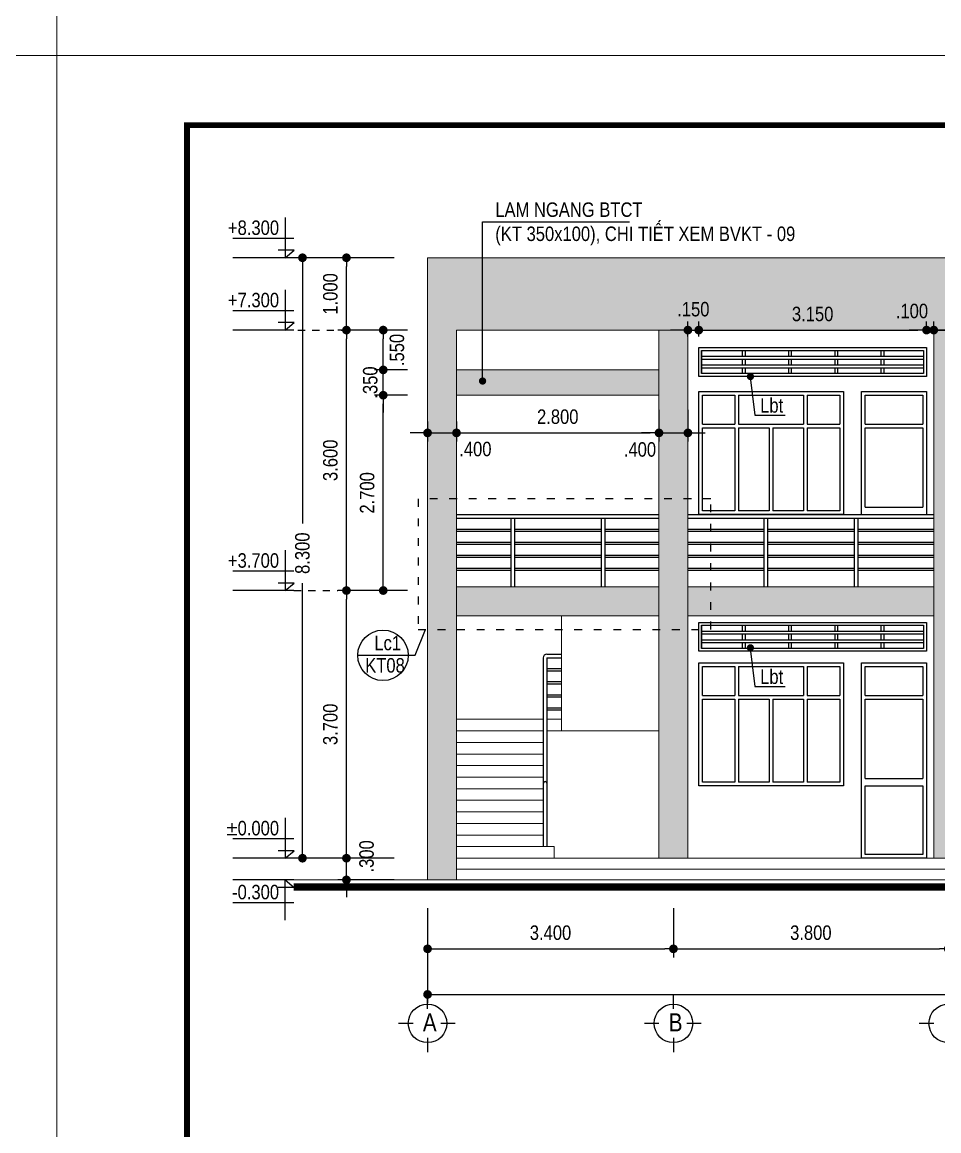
# Model space of a CAD drawing. Header units: millimetres. Extents: x 100 to 288, y -65 to 177.
# Drawn here: x 203.27 to 215.94, y 132.28 to 147.61 of the extents above; entities that cross this region are included whole.
import ezdxf

# ---------------------------------------------------------------- set-up
doc = ezdxf.new("R2010")
doc.units = ezdxf.units.MM
doc.header["$LTSCALE"] = 0.3
doc.header["$MEASUREMENT"] = 0
doc.header["$PDMODE"] = 2
doc.linetypes.add('ACAD_ISO03W100', pattern=[30, 12, -18])
doc.layers.get('0').update_dxf_attribs({"linetype": 'CONTINUOUS', "lineweight": 13})
doc.layers.get('DEFPOINTS').update_dxf_attribs({"linetype": 'CONTINUOUS', "lineweight": 13})
for name, color, linetype in [('CHU', 3, 'CONTINUOUS'), ('HATCH', 8, 'CONTINUOUS'), ('LAYER 1', 1, 'CONTINUOUS'), ('LAYER 7', 7, 'CONTINUOUS'), ('LAYER1', 1, 'CONTINUOUS'), ('LAYER5', 5, 'CONTINUOUS'), ('LAYER7', 7, 'CONTINUOUS')]:
    doc.layers.add(name, color=color, linetype=linetype)
doc.layers.add('Layer6', color=7, linetype='CONTINUOUS', true_color=0xffe8a3)
doc.styles.add('HELVE-KT', font='VHELVCN.TTF')
doc.dimstyles.new('1-100', dxfattribs={"dimtxt": 0.2, "dimasz": 0.12, "dimexe": 0.12, "dimexo": 0.2, "dimgap": 0.12, "dimtad": 1, "dimdec": 3, "dimzin": 4, "dimdsep": 46, "dimtxsty": 'HELVE-KT', "dimblk1": 'DOT', "dimblk2": 'DOT', "dimsah": 1, "dimcen": -0.18, "dimadec": 3, "dimazin": 0, "dimtfac": 1, "dimtdec": 3, "dimtmove": 2, "dimatfit": 3, "dimldrblk": 'DOT', "dimfxl": 0, "dimtolj": 1, "dimtzin": 4, "dimarcsym": 0})
pattern_1 = [(0, (122092.118755, -340702.974446), (0.015625, 0.03125), [0, -0.03125])]

# ---------------------------------------------------------------- blocks, each defined once
blk = doc.blocks.new('_DOT')
at = {"color": 0, "linetype": 'ByBlock'}
blk.add_line((-0.5, 0), (-1, 0), dxfattribs=at)
at = {"color": 0, "linetype": 'ByBlock', "const_width": 0.5}
blk.add_lwpolyline([(-0.25, 0, 1), (0.25, 0, 1)], format="xyb", close=True, dxfattribs=at)
blk = doc.blocks.new('*D389')
at = {"layer": 'DEFPOINTS', "color": 0, "lineweight": -2, "ltscale": 5}
for p in [(208.875, 135.559), (212.275, 135.559), (212.275, 134.797)]:
    blk.add_point(p, dxfattribs=at)
at = {"layer": 'LAYER 1', "color": 0, "lineweight": -2, "ltscale": 5}
for p, q in [((208.875, 135.359), (208.875, 134.677)), ((212.275, 135.359), (212.275, 134.677)), ((208.995, 134.797), (212.155, 134.797))]:
    blk.add_line(p, q, dxfattribs=at)
at = {"layer": 'LAYER 1', "color": 0, "lineweight": -2, "ltscale": 5, "xscale": 0.12, "yscale": 0.12, "zscale": 0.12, "rotation": 180}
blk.add_blockref('_DOT', (208.875, 134.797), dxfattribs=at)
at = {"layer": 'LAYER 1', "color": 0, "lineweight": -2, "ltscale": 5, "xscale": 0.12, "yscale": 0.12, "zscale": 0.12}
blk.add_blockref('_DOT', (212.275, 134.797), dxfattribs=at)
at = {"layer": 'LAYER 1', "color": 0, "ltscale": 5, "insert": (210.575, 135.019), "char_height": 0.2, "attachment_point": 5, "style": 'HELVE-KT'}
blk.add_mtext('\\A1;3.400', dxfattribs=at)
blk = doc.blocks.new('*D390')
at = {"layer": 'DEFPOINTS', "color": 0, "lineweight": -2, "ltscale": 5}
for p in [(212.275, 135.559), (216.075, 135.559), (216.075, 134.797)]:
    blk.add_point(p, dxfattribs=at)
at = {"layer": 'LAYER 1', "color": 0, "lineweight": -2, "ltscale": 5}
for p, q in [((212.275, 135.359), (212.275, 134.677)), ((216.075, 135.359), (216.075, 134.677)), ((212.395, 134.797), (215.955, 134.797))]:
    blk.add_line(p, q, dxfattribs=at)
at = {"layer": 'LAYER 1', "color": 0, "lineweight": -2, "ltscale": 5, "xscale": 0.12, "yscale": 0.12, "zscale": 0.12, "rotation": 180}
blk.add_blockref('_DOT', (212.275, 134.797), dxfattribs=at)
at = {"layer": 'LAYER 1', "color": 0, "lineweight": -2, "ltscale": 5, "xscale": 0.12, "yscale": 0.12, "zscale": 0.12}
blk.add_blockref('_DOT', (216.075, 134.797), dxfattribs=at)
at = {"layer": 'LAYER 1', "color": 0, "ltscale": 5, "insert": (214.175, 135.019), "char_height": 0.2, "attachment_point": 5, "style": 'HELVE-KT'}
blk.add_mtext('\\A1;3.800', dxfattribs=at)
blk = doc.blocks.new('*D36')
at = {"layer": 'DEFPOINTS', "color": 0, "lineweight": -2, "ltscale": 5}
for p in [(207.753, 136.05), (208.615, 136.05), (208.615, 135.75)]:
    blk.add_point(p, dxfattribs=at)
at = {"layer": 'LAYER 1', "color": 0, "lineweight": -2, "ltscale": 5}
for p, q in [((207.753, 136.17), (207.753, 136.29)), ((208.415, 136.05), (207.633, 136.05)), ((207.753, 135.75), (207.753, 136.05)), ((208.415, 135.75), (207.633, 135.75)), ((207.753, 135.63), (207.753, 135.51))]:
    blk.add_line(p, q, dxfattribs=at)
at = {"layer": 'LAYER 1', "color": 0, "lineweight": -2, "ltscale": 5, "xscale": 0.12, "yscale": 0.12, "zscale": 0.12}
for p, rotation in [((207.753, 136.05), 270), ((207.753, 135.75), 90)]:
    blk.add_blockref('_DOT', p, dxfattribs=dict(at, rotation=rotation))
at = {"layer": 'LAYER 1', "color": 0, "ltscale": 5, "insert": (208.032, 136.075), "char_height": 0.2, "attachment_point": 5, "rotation": 90, "style": 'HELVE-KT'}
blk.add_mtext('\\A1;.300', dxfattribs=at)
blk = doc.blocks.new('*D37')
at = {"layer": 'DEFPOINTS', "color": 0, "lineweight": -2, "ltscale": 5}
for p in [(207.753, 139.75), (208.615, 139.75), (208.615, 136.05)]:
    blk.add_point(p, dxfattribs=at)
at = {"layer": 'LAYER 1', "color": 0, "lineweight": -2, "ltscale": 5}
for p, q in [((208.415, 139.75), (207.633, 139.75)), ((207.753, 136.17), (207.753, 139.63)), ((208.415, 136.05), (207.633, 136.05))]:
    blk.add_line(p, q, dxfattribs=at)
at = {"layer": 'LAYER 1', "color": 0, "lineweight": -2, "ltscale": 5, "xscale": 0.12, "yscale": 0.12, "zscale": 0.12}
for p, rotation in [((207.753, 139.75), 90), ((207.753, 136.05), 270)]:
    blk.add_blockref('_DOT', p, dxfattribs=dict(at, rotation=rotation))
at = {"layer": 'LAYER 1', "color": 0, "ltscale": 5, "insert": (207.531, 137.9), "char_height": 0.2, "attachment_point": 5, "rotation": 90, "style": 'HELVE-KT'}
blk.add_mtext('\\A1;3.700', dxfattribs=at)
blk = doc.blocks.new('*D38')
at = {"layer": 'DEFPOINTS', "color": 0, "lineweight": -2, "ltscale": 5}
for p in [(207.753, 143.35), (208.615, 143.35), (208.615, 139.75)]:
    blk.add_point(p, dxfattribs=at)
at = {"layer": 'LAYER 1', "color": 0, "lineweight": -2, "ltscale": 5}
for p, q in [((208.415, 143.35), (207.633, 143.35)), ((207.753, 139.87), (207.753, 143.23)), ((208.415, 139.75), (207.633, 139.75))]:
    blk.add_line(p, q, dxfattribs=at)
at = {"layer": 'LAYER 1', "color": 0, "lineweight": -2, "ltscale": 5, "xscale": 0.12, "yscale": 0.12, "zscale": 0.12}
for p, rotation in [((207.753, 143.35), 90), ((207.753, 139.75), 270)]:
    blk.add_blockref('_DOT', p, dxfattribs=dict(at, rotation=rotation))
at = {"layer": 'LAYER 1', "color": 0, "ltscale": 5, "insert": (207.531, 141.55), "char_height": 0.2, "attachment_point": 5, "rotation": 90, "style": 'HELVE-KT'}
blk.add_mtext('\\A1;3.600', dxfattribs=at)
blk = doc.blocks.new('*D395')
at = {"layer": 'DEFPOINTS', "color": 0, "lineweight": -2, "ltscale": 5}
for p in [(207.753, 144.35), (208.615, 144.35), (208.615, 143.35)]:
    blk.add_point(p, dxfattribs=at)
at = {"layer": 'LAYER 1', "color": 0, "lineweight": -2, "ltscale": 5}
for p, q in [((208.415, 144.35), (207.633, 144.35)), ((207.753, 143.47), (207.753, 144.23)), ((208.415, 143.35), (207.633, 143.35))]:
    blk.add_line(p, q, dxfattribs=at)
at = {"layer": 'LAYER 1', "color": 0, "lineweight": -2, "ltscale": 5, "xscale": 0.12, "yscale": 0.12, "zscale": 0.12}
for p, rotation in [((207.753, 144.35), 90), ((207.753, 143.35), 270)]:
    blk.add_blockref('_DOT', p, dxfattribs=dict(at, rotation=rotation))
at = {"layer": 'LAYER 1', "color": 0, "ltscale": 5, "insert": (207.531, 143.85), "char_height": 0.2, "attachment_point": 5, "rotation": 90, "style": 'HELVE-KT'}
blk.add_mtext('\\A1;1.000', dxfattribs=at)
blk = doc.blocks.new('*D396')
at = {"layer": 'DEFPOINTS', "color": 0, "lineweight": -2, "ltscale": 5}
for p in [(208.615, 144.35), (207.145, 136.05), (208.615, 136.05)]:
    blk.add_point(p, dxfattribs=at)
at = {"layer": 'LAYER 1', "color": 0, "lineweight": -2, "ltscale": 5}
for p, q in [((208.415, 144.35), (207.025, 144.35)), ((207.145, 144.23), (207.145, 140.677)), ((207.145, 136.17), (207.145, 139.854)), ((208.415, 136.05), (207.025, 136.05))]:
    blk.add_line(p, q, dxfattribs=at)
at = {"layer": 'LAYER 1', "color": 0, "lineweight": -2, "ltscale": 5, "xscale": 0.12, "yscale": 0.12, "zscale": 0.12}
for p, rotation in [((207.145, 144.35), 90), ((207.145, 136.05), 270)]:
    blk.add_blockref('_DOT', p, dxfattribs=dict(at, rotation=rotation))
at = {"layer": 'LAYER 1', "color": 0, "ltscale": 5, "insert": (207.145, 140.266), "char_height": 0.2, "attachment_point": 5, "rotation": 90, "style": 'HELVE-KT'}
blk.add_mtext('\\A1;8.300', dxfattribs=at)
blk = doc.blocks.new('*D453')
at = {"layer": 'DEFPOINTS', "color": 0, "lineweight": -2, "ltscale": 5}
for p in [(208.875, 135.559), (231.375, 135.559), (231.375, 134.167)]:
    blk.add_point(p, dxfattribs=at)
at = {"layer": 'LAYER 1', "color": 0, "lineweight": -2, "ltscale": 5}
for p, q in [((208.875, 135.359), (208.875, 134.047)), ((231.375, 135.359), (231.375, 134.047)), ((208.995, 134.167), (231.255, 134.167))]:
    blk.add_line(p, q, dxfattribs=at)
at = {"layer": 'LAYER 1', "color": 0, "lineweight": -2, "ltscale": 5, "xscale": 0.12, "yscale": 0.12, "zscale": 0.12, "rotation": 180}
blk.add_blockref('_DOT', (208.875, 134.167), dxfattribs=at)
at = {"layer": 'LAYER 1', "color": 0, "lineweight": -2, "ltscale": 5, "xscale": 0.12, "yscale": 0.12, "zscale": 0.12}
blk.add_blockref('_DOT', (231.375, 134.167), dxfattribs=at)
at = {"layer": 'LAYER 1', "color": 0, "ltscale": 5, "insert": (220.125, 134.389), "char_height": 0.2, "attachment_point": 5, "style": 'HELVE-KT'}
blk.add_mtext('\\A1;22.500', dxfattribs=at)
blk = doc.blocks.new('*D669')
at = {"layer": 'DEFPOINTS', "color": 0, "lineweight": -2, "ltscale": 5}
for p in [(208.262, 142.45), (208.799, 142.45), (208.799, 139.75)]:
    blk.add_point(p, dxfattribs=at)
at = {"layer": 'LAYER 1', "color": 0, "lineweight": -2, "ltscale": 5}
for p, q in [((208.599, 142.45), (208.142, 142.45)), ((208.262, 139.87), (208.262, 142.33)), ((208.599, 139.75), (208.142, 139.75))]:
    blk.add_line(p, q, dxfattribs=at)
at = {"layer": 'LAYER 1', "color": 0, "lineweight": -2, "ltscale": 5, "xscale": 0.12, "yscale": 0.12, "zscale": 0.12}
for p, rotation in [((208.262, 142.45), 90), ((208.262, 139.75), 270)]:
    blk.add_blockref('_DOT', p, dxfattribs=dict(at, rotation=rotation))
at = {"layer": 'LAYER 1', "color": 0, "ltscale": 5, "insert": (208.04, 141.1), "char_height": 0.2, "attachment_point": 5, "rotation": 90, "style": 'HELVE-KT'}
blk.add_mtext('\\A1;2.700', dxfattribs=at)
blk = doc.blocks.new('*D670')
at = {"layer": 'DEFPOINTS', "color": 0, "lineweight": -2, "ltscale": 5}
for p in [(208.262, 142.8), (208.799, 142.8), (208.799, 142.45)]:
    blk.add_point(p, dxfattribs=at)
at = {"layer": 'LAYER 1', "color": 0, "lineweight": -2, "ltscale": 5}
for p, q in [((208.262, 142.92), (208.262, 143.04)), ((208.599, 142.8), (208.142, 142.8)), ((208.262, 142.45), (208.262, 142.8)), ((208.599, 142.45), (208.142, 142.45)), ((208.262, 142.33), (208.262, 142.21))]:
    blk.add_line(p, q, dxfattribs=at)
at = {"layer": 'LAYER 1', "color": 0, "lineweight": -2, "ltscale": 5, "xscale": 0.12, "yscale": 0.12, "zscale": 0.12}
for p, rotation in [((208.262, 142.8), 270), ((208.262, 142.45), 90)]:
    blk.add_blockref('_DOT', p, dxfattribs=dict(at, rotation=rotation))
at = {"layer": 'LAYER 1', "color": 0, "ltscale": 5, "insert": (208.083, 142.625), "char_height": 0.2, "attachment_point": 5, "rotation": 90, "style": 'HELVE-KT'}
blk.add_mtext('\\A1;.350', dxfattribs=at)
blk = doc.blocks.new('*D671')
at = {"layer": 'DEFPOINTS', "color": 0, "lineweight": -2, "ltscale": 5}
for p in [(208.262, 143.35), (208.799, 143.35), (208.799, 142.8)]:
    blk.add_point(p, dxfattribs=at)
at = {"layer": 'LAYER 1', "color": 0, "lineweight": -2, "ltscale": 5}
for p, q in [((208.599, 143.35), (208.142, 143.35)), ((208.262, 142.92), (208.262, 143.23)), ((208.599, 142.8), (208.142, 142.8))]:
    blk.add_line(p, q, dxfattribs=at)
at = {"layer": 'LAYER 1', "color": 0, "lineweight": -2, "ltscale": 5, "xscale": 0.12, "yscale": 0.12, "zscale": 0.12}
for p, rotation in [((208.262, 143.35), 90), ((208.262, 142.8), 270)]:
    blk.add_blockref('_DOT', p, dxfattribs=dict(at, rotation=rotation))
at = {"layer": 'LAYER 1', "color": 0, "ltscale": 5, "insert": (208.452, 143.075), "char_height": 0.2, "attachment_point": 5, "rotation": 90, "style": 'HELVE-KT'}
blk.add_mtext('\\A1;.550', dxfattribs=at)
blk = doc.blocks.new('*D672')
at = {"layer": 'DEFPOINTS', "color": 0, "lineweight": -2, "ltscale": 5}
for p in [(208.875, 142.286), (209.275, 142.286), (209.275, 141.929)]:
    blk.add_point(p, dxfattribs=at)
at = {"layer": 'LAYER 1', "color": 0, "lineweight": -2, "ltscale": 5}
for p, q in [((208.875, 142.086), (208.875, 141.809)), ((209.275, 142.086), (209.275, 141.809)), ((208.755, 141.929), (208.635, 141.929)), ((208.875, 141.929), (209.275, 141.929)), ((209.395, 141.929), (209.515, 141.929))]:
    blk.add_line(p, q, dxfattribs=at)
at = {"layer": 'LAYER 1', "color": 0, "lineweight": -2, "ltscale": 5, "xscale": 0.12, "yscale": 0.12, "zscale": 0.12}
blk.add_blockref('_DOT', (208.875, 141.929), dxfattribs=at)
at = {"layer": 'LAYER 1', "color": 0, "lineweight": -2, "ltscale": 5, "xscale": 0.12, "yscale": 0.12, "zscale": 0.12, "rotation": 180}
blk.add_blockref('_DOT', (209.275, 141.929), dxfattribs=at)
at = {"layer": 'LAYER 1', "color": 0, "ltscale": 5, "insert": (209.536, 141.705), "char_height": 0.2, "attachment_point": 5, "style": 'HELVE-KT'}
blk.add_mtext('\\A1;.400', dxfattribs=at)
blk = doc.blocks.new('*D673')
at = {"layer": 'DEFPOINTS', "color": 0, "lineweight": -2, "ltscale": 5}
for p in [(212.075, 142.45), (209.275, 142.286), (212.075, 141.929)]:
    blk.add_point(p, dxfattribs=at)
at = {"layer": 'LAYER 1', "color": 0, "lineweight": -2, "ltscale": 5}
for p, q in [((212.075, 142.25), (212.075, 141.809)), ((209.275, 142.086), (209.275, 141.809)), ((209.395, 141.929), (211.955, 141.929))]:
    blk.add_line(p, q, dxfattribs=at)
at = {"layer": 'LAYER 1', "color": 0, "lineweight": -2, "ltscale": 5, "xscale": 0.12, "yscale": 0.12, "zscale": 0.12, "rotation": 180}
blk.add_blockref('_DOT', (209.275, 141.929), dxfattribs=at)
at = {"layer": 'LAYER 1', "color": 0, "lineweight": -2, "ltscale": 5, "xscale": 0.12, "yscale": 0.12, "zscale": 0.12}
blk.add_blockref('_DOT', (212.075, 141.929), dxfattribs=at)
at = {"layer": 'LAYER 1', "color": 0, "ltscale": 5, "insert": (210.675, 142.152), "char_height": 0.2, "attachment_point": 5, "style": 'HELVE-KT'}
blk.add_mtext('\\A1;2.800', dxfattribs=at)
blk = doc.blocks.new('*D674')
at = {"layer": 'DEFPOINTS', "color": 0, "lineweight": -2, "ltscale": 5}
for p in [(212.075, 142.45), (212.475, 142.45), (212.475, 141.929)]:
    blk.add_point(p, dxfattribs=at)
at = {"layer": 'LAYER 1', "color": 0, "lineweight": -2, "ltscale": 5}
for p, q in [((212.075, 142.25), (212.075, 141.809)), ((212.475, 142.25), (212.475, 141.809)), ((211.955, 141.929), (211.835, 141.929)), ((212.075, 141.929), (212.475, 141.929)), ((212.595, 141.929), (212.715, 141.929))]:
    blk.add_line(p, q, dxfattribs=at)
at = {"layer": 'LAYER 1', "color": 0, "lineweight": -2, "ltscale": 5, "xscale": 0.12, "yscale": 0.12, "zscale": 0.12}
blk.add_blockref('_DOT', (212.075, 141.929), dxfattribs=at)
at = {"layer": 'LAYER 1', "color": 0, "lineweight": -2, "ltscale": 5, "xscale": 0.12, "yscale": 0.12, "zscale": 0.12, "rotation": 180}
blk.add_blockref('_DOT', (212.475, 141.929), dxfattribs=at)
at = {"layer": 'LAYER 1', "color": 0, "ltscale": 5, "insert": (211.812, 141.699), "char_height": 0.2, "attachment_point": 5, "style": 'HELVE-KT'}
blk.add_mtext('\\A1;.400', dxfattribs=at)
blk = doc.blocks.new('*D714')
at = {"layer": 'DEFPOINTS', "color": 0, "lineweight": -2, "ltscale": 5}
for p in [(212.625, 143.35), (212.475, 143.063), (212.625, 143.063)]:
    blk.add_point(p, dxfattribs=at)
at = {"layer": 'LAYER 1', "color": 0, "lineweight": -2, "ltscale": 5}
for p, q in [((212.475, 143.263), (212.475, 143.47)), ((212.625, 143.263), (212.625, 143.47)), ((212.355, 143.35), (212.235, 143.35)), ((212.475, 143.35), (212.625, 143.35)), ((212.745, 143.35), (212.865, 143.35))]:
    blk.add_line(p, q, dxfattribs=at)
at = {"layer": 'LAYER 1', "color": 0, "lineweight": -2, "ltscale": 5, "xscale": 0.12, "yscale": 0.12, "zscale": 0.12}
blk.add_blockref('_DOT', (212.475, 143.35), dxfattribs=at)
at = {"layer": 'LAYER 1', "color": 0, "lineweight": -2, "ltscale": 5, "xscale": 0.12, "yscale": 0.12, "zscale": 0.12, "rotation": 180}
blk.add_blockref('_DOT', (212.625, 143.35), dxfattribs=at)
at = {"layer": 'LAYER 1', "color": 0, "ltscale": 5, "insert": (212.55, 143.638), "char_height": 0.2, "attachment_point": 5, "style": 'HELVE-KT'}
blk.add_mtext('\\A1;.150', dxfattribs=at)
blk = doc.blocks.new('*D715')
at = {"layer": 'DEFPOINTS', "color": 0, "lineweight": -2, "ltscale": 5}
for p in [(215.775, 143.35), (212.625, 143.063), (215.775, 143.11)]:
    blk.add_point(p, dxfattribs=at)
at = {"layer": 'LAYER 1', "color": 0, "lineweight": -2, "ltscale": 5}
for p, q in [((212.625, 143.263), (212.625, 143.47)), ((215.775, 143.31), (215.775, 143.47)), ((212.745, 143.35), (215.655, 143.35))]:
    blk.add_line(p, q, dxfattribs=at)
at = {"layer": 'LAYER 1', "color": 0, "lineweight": -2, "ltscale": 5, "xscale": 0.12, "yscale": 0.12, "zscale": 0.12, "rotation": 180}
blk.add_blockref('_DOT', (212.625, 143.35), dxfattribs=at)
at = {"layer": 'LAYER 1', "color": 0, "lineweight": -2, "ltscale": 5, "xscale": 0.12, "yscale": 0.12, "zscale": 0.12}
blk.add_blockref('_DOT', (215.775, 143.35), dxfattribs=at)
at = {"layer": 'LAYER 1', "color": 0, "ltscale": 5, "insert": (214.2, 143.572), "char_height": 0.2, "attachment_point": 5, "style": 'HELVE-KT'}
blk.add_mtext('\\A1;3.150', dxfattribs=at)
blk = doc.blocks.new('*D716')
at = {"layer": 'DEFPOINTS', "color": 0, "lineweight": -2, "ltscale": 5}
for p in [(215.875, 143.35), (215.775, 143.11), (215.875, 143.11)]:
    blk.add_point(p, dxfattribs=at)
at = {"layer": 'LAYER 1', "color": 0, "lineweight": -2, "ltscale": 5}
for p, q in [((215.775, 143.31), (215.775, 143.47)), ((215.875, 143.31), (215.875, 143.47)), ((215.655, 143.35), (215.535, 143.35)), ((215.775, 143.35), (215.875, 143.35)), ((215.995, 143.35), (216.115, 143.35))]:
    blk.add_line(p, q, dxfattribs=at)
at = {"layer": 'LAYER 1', "color": 0, "lineweight": -2, "ltscale": 5, "xscale": 0.12, "yscale": 0.12, "zscale": 0.12}
blk.add_blockref('_DOT', (215.775, 143.35), dxfattribs=at)
at = {"layer": 'LAYER 1', "color": 0, "lineweight": -2, "ltscale": 5, "xscale": 0.12, "yscale": 0.12, "zscale": 0.12, "rotation": 180}
blk.add_blockref('_DOT', (215.875, 143.35), dxfattribs=at)
at = {"layer": 'LAYER 1', "color": 0, "ltscale": 5, "insert": (215.573, 143.613), "char_height": 0.2, "attachment_point": 5, "style": 'HELVE-KT'}
blk.add_mtext('\\A1;.100', dxfattribs=at)

msp = doc.modelspace()

# ---------------------------------------------------------------- hatches: boundary and pattern name
at = {"layer": 'Layer6', "ltscale": 5}
h = msp.add_hatch(dxfattribs=at)
h.set_pattern_fill('DOTS', color=256, scale=0.5, style=0)
h.set_pattern_definition([(0, (208.874834, 135.750307), (0.015625, 0.03125), [0, -0.03125])])
h.paths.add_polyline_path([(231.37483, 144.35031), (209.63551, 144.35031), (209.63551, 143.35031), (230.97483, 143.35031), (230.97483, 141.01556), (231.37483, 141.01556)])
h.paths.add_polyline_path([(209.63551, 144.35031), (208.87483, 144.35031), (208.87483, 141.01556), (209.27483, 141.01556), (209.27483, 143.35031), (209.63551, 143.35031)])
h.paths.add_polyline_path([(209.27483, 141.01556), (208.87483, 141.01556), (208.87483, 139.21176), (209.27483, 139.21176)])
h.paths.add_polyline_path([(209.27483, 139.21176), (208.87483, 139.21176), (208.87483, 135.75031), (209.27483, 135.75031)])
h.paths.add_polyline_path([(231.37483, 139.21176), (230.97483, 139.21176), (230.97483, 135.75031), (231.37483, 135.75031)])
h.paths.add_polyline_path([(231.37483, 141.01556), (230.97483, 141.01556), (230.97483, 139.21176), (231.37483, 139.21176)])
h.paths.add_polyline_path([(212.2801, 143.79043), (212.81957, 143.79043), (212.81957, 143.48616), (212.2801, 143.48616)], flags=24)
h.paths.add_polyline_path([(213.85677, 143.72457), (214.5429, 143.72457), (214.5429, 143.42031), (213.85677, 143.42031)], flags=24)
h.paths.add_polyline_path([(215.30295, 143.76508), (215.84241, 143.76508), (215.84241, 143.46081), (215.30295, 143.46081)], flags=24)
h.paths.add_polyline_path([(219.32383, 143.77385), (219.8633, 143.77385), (219.8633, 143.46958), (219.32383, 143.46958)], flags=24)
h.paths.add_polyline_path([(217.60677, 143.72457), (218.2929, 143.72457), (218.2929, 143.42031), (217.60677, 143.42031)], flags=24)
h.paths.add_polyline_path([(216.24276, 143.74528), (216.78222, 143.74528), (216.78222, 143.44101), (216.24276, 143.44101)], flags=24)
h.paths.add_polyline_path([(219.88637, 143.77385), (220.42583, 143.77385), (220.42583, 143.46958), (219.88637, 143.46958)], flags=24)
h.paths.add_polyline_path([(221.45677, 143.72457), (222.1429, 143.72457), (222.1429, 143.42031), (221.45677, 143.42031)], flags=24)
h.paths.add_polyline_path([(222.96744, 143.74528), (223.50691, 143.74528), (223.50691, 143.44101), (222.96744, 143.44101)], flags=24)
h.paths.add_polyline_path([(226.92383, 143.77385), (227.4633, 143.77385), (227.4633, 143.46958), (226.92383, 143.46958)], flags=24)
h.paths.add_polyline_path([(225.20677, 143.72457), (225.8929, 143.72457), (225.8929, 143.42031), (225.20677, 143.42031)], flags=24)
h.paths.add_polyline_path([(223.84276, 143.74528), (224.38222, 143.74528), (224.38222, 143.44101), (223.84276, 143.44101)], flags=24)
h.paths.add_polyline_path([(227.48637, 143.77385), (228.02583, 143.77385), (228.02583, 143.46958), (227.48637, 143.46958)], flags=24)
h.paths.add_polyline_path([(228.95677, 143.72457), (229.6429, 143.72457), (229.6429, 143.42031), (228.95677, 143.42031)], flags=24)
h.paths.add_polyline_path([(230.56744, 143.74528), (231.10691, 143.74528), (231.10691, 143.44101), (230.56744, 143.44101)], flags=24)
h = msp.add_hatch(dxfattribs=at)
h.set_pattern_fill('DOTS', color=256, scale=0.5, style=0)
h.set_pattern_definition(pattern_1)
h.paths.add_polyline_path([(227.27483, 136.05031), (227.67483, 136.05031), (227.67483, 143.35031), (227.27483, 143.35031)])
h.paths.add_polyline_path([(223.47483, 136.05031), (223.87483, 136.05031), (223.87483, 143.35031), (223.47483, 143.35031)])
h.paths.add_polyline_path([(219.67483, 136.05031), (220.07483, 136.05031), (220.07483, 143.35031), (219.67483, 143.35031)])
h.paths.add_polyline_path([(215.87483, 136.05031), (216.27483, 136.05031), (216.27483, 143.35031), (215.87483, 143.35031)])
h.paths.add_polyline_path([(212.47483, 143.35031), (212.07483, 143.35031), (212.07483, 136.05031), (212.47483, 136.05031)])
h = msp.add_hatch(dxfattribs=at)
h.set_pattern_fill('DOTS', color=256, scale=0.5, style=0)
h.set_pattern_definition(pattern_1)
h.paths.add_polyline_path([(212.07483, 139.40031), (212.07483, 139.80031), (209.27483, 139.80031), (209.27483, 139.40031)])
h.paths.add_polyline_path([(215.87483, 139.40031), (215.87483, 139.80031), (212.47483, 139.80031), (212.47483, 139.40031)])
h.paths.add_polyline_path([(216.27483, 139.80031), (216.27483, 139.40031), (219.67483, 139.40031), (219.67483, 139.80031)])
h.paths.add_polyline_path([(223.47483, 139.40031), (223.47483, 139.80031), (220.07483, 139.80031), (220.07483, 139.40031)])
h.paths.add_polyline_path([(223.87483, 139.80031), (223.87483, 139.40031), (227.27483, 139.40031), (227.27483, 139.80031)])
h.paths.add_polyline_path([(227.67483, 139.80031), (227.67483, 139.40031), (230.97483, 139.40031), (230.97483, 139.80031)])
h.paths.add_polyline_path([(209.27483, 142.80031), (209.27483, 142.45031), (212.07483, 142.45031), (212.07483, 142.80031)])

# ---------------------------------------------------------------- linework, layer by layer
at = {"ltscale": 5}
for p, q in [((208.87483, 144.35031), (208.87483, 135.75031)), ((208.87483, 144.35031), (231.37483, 144.35031)), ((209.27483, 143.35031), (209.27483, 135.75031)), ((209.27483, 143.35031), (230.97483, 143.35031)), ((212.07483, 143.35031), (212.07483, 136.05031)), ((212.47483, 143.35031), (212.47483, 136.05031)), ((215.87483, 143.35031), (215.87483, 136.05031)), ((209.27483, 142.80031), (212.07483, 142.80031)), ((209.27483, 142.45031), (212.07483, 142.45031)), ((209.27483, 139.80031), (212.07483, 139.80031)), ((212.47483, 139.80031), (215.87483, 139.80031)), ((209.27483, 139.40031), (212.07483, 139.40031)), ((210.72483, 139.40031), (210.72483, 137.81031)), ((212.47483, 139.40031), (215.87483, 139.40031)), ((209.27483, 137.97031), (210.47483, 137.97031)), ((210.52483, 137.97031), (210.72483, 137.97031)), ((209.27483, 137.81031), (210.47483, 137.81031)), ((210.52483, 137.81031), (212.07483, 137.81031)), ((209.27483, 137.65031), (210.47483, 137.65031)), ((209.27483, 137.49031), (210.47483, 137.49031)), ((209.27483, 137.33031), (210.47483, 137.33031)), ((209.27483, 137.17031), (210.47483, 137.17031)), ((209.27483, 137.01031), (210.47483, 137.01031)), ((209.27483, 136.85031), (210.47483, 136.85031)), ((209.27483, 136.69031), (210.47483, 136.69031)), ((209.27483, 136.53031), (210.47483, 136.53031)), ((209.27483, 136.37031), (210.47483, 136.37031)), ((209.27483, 136.21031), (210.47483, 136.21031)), ((210.47483, 136.21031), (210.62483, 136.21031)), ((210.62483, 136.21031), (210.62483, 136.05031)), ((209.27483, 136.05031), (230.97483, 136.05031)), ((209.27483, 135.90031), (230.97483, 135.90031)), ((207.0255, 135.75031), (234.35287, 135.75031)), ((207.0255, 135.65031), (238.26865, 135.65031))]:
    msp.add_line(p, q, dxfattribs=at)
at = {"ltscale": 5, "const_width": 0.1}
msp.add_lwpolyline([(207.0255, 135.65031), (238.26865, 135.65031)], dxfattribs=at)
at = {"layer": 'CHU'}
for points in [[(208.87483, 133.96677), (208.87483, 134.16677)], [(212.27483, 133.96677), (212.27483, 134.16677)], [(208.67483, 133.76677), (208.47483, 133.76677)], [(209.25817, 133.76677), (209.05817, 133.76677)], [(212.07483, 133.76677), (211.87483, 133.76677)], [(212.65817, 133.76677), (212.45817, 133.76677)], [(215.87483, 133.76677), (215.67483, 133.76677)], [(208.87483, 133.56677), (208.87483, 133.36677)], [(212.27483, 133.56677), (212.27483, 133.36677)]]:
    msp.add_lwpolyline(points, dxfattribs=at)
for centre in [(208.87483, 133.76677), (212.27483, 133.76677), (216.07483, 133.76677)]:
    msp.add_circle(centre, 0.26667, dxfattribs=at)
at = {"layer": 'DEFPOINTS', "linetype": 'Continuous', "ltscale": 0.08}
for points in [[(161.74885, 147.14536), (203.74885, 147.14536), (203.74885, 176.84536), (161.74885, 176.84536)], [(203.74885, 147.14536), (245.74885, 147.14536), (245.74885, 176.84536), (203.74885, 176.84536)], [(161.74885, 117.44536), (203.74885, 117.44536), (203.74885, 147.14536), (161.74885, 147.14536)], [(203.74885, 117.44536), (245.74885, 117.44536), (245.74885, 147.14536), (203.74885, 147.14536)]]:
    msp.add_lwpolyline(points, close=True, dxfattribs=at)
at = {"layer": 'HATCH', "ltscale": 5}
msp.add_lwpolyline([(209.63551, 142.64625), (209.63551, 144.84722), (211.66504, 144.84722)], dxfattribs=at)
at = {"layer": 'LAYER 1', "linetype": 'ACAD_ISO03W100', "ltscale": 0.01}
for points in [[(207.08082, 143.35031), (207.68875, 143.35031)], [(207.0255, 139.75031), (207.63343, 139.75031)]]:
    msp.add_lwpolyline(points, dxfattribs=at)
at = {"layer": 'LAYER 1', "lineweight": -2, "ltscale": 0.08, "const_width": 0.05}
for points in [[(209.61051, 142.64625, 1), (209.66051, 142.64625, 1)], [(213.31447, 142.70847, 1), (213.36447, 142.70847, 1)], [(213.31447, 138.95847, 1), (213.36447, 138.95847, 1)]]:
    msp.add_lwpolyline(points, format="xyb", close=True, dxfattribs=at)
at = {"layer": 'LAYER 1', "lineweight": -2, "ltscale": 0.08}
for points in [[(213.33363, 142.70031), (213.39981, 142.17544), (213.82031, 142.17544)], [(213.33363, 138.95031), (213.39981, 138.42544), (213.82031, 138.42544)]]:
    msp.add_lwpolyline(points, dxfattribs=at)
at = {"layer": 'LAYER 1', "linetype": 'ACAD_ISO03W100', "ltscale": 0.03}
msp.add_lwpolyline([(208.74389, 139.21176), (212.79247, 139.21176), (212.79247, 141.01556), (208.74389, 141.01556)], close=True, dxfattribs=at)
at = {"layer": 'LAYER 7', "ltscale": 20}
msp.add_lwpolyline([(207.90967, 138.85495), (208.70549, 138.85495), (208.84731, 139.21026)], dxfattribs=at)
msp.add_circle((208.2585, 138.85495), 0.34883, dxfattribs=at)
at = {"layer": 'LAYER1', "linetype": 'Continuous', "ltscale": 0.05}
for points in [[(206.90448, 144.90592), (206.90448, 144.35031)], [(207.0255, 144.61598), (206.18183, 144.61598)], [(207.03239, 144.45388), (206.80934, 144.45388)], [(206.90448, 144.35031), (207.03239, 144.45388)], [(207.0255, 144.35031), (206.18183, 144.35031)], [(206.90448, 143.90592), (206.90448, 143.35031)], [(207.0255, 143.61598), (206.18183, 143.61598)], [(207.03239, 143.45388), (206.80934, 143.45388)], [(206.90448, 143.35031), (207.03239, 143.45388)], [(207.0255, 143.35031), (206.18183, 143.35031)], [(206.90448, 140.30592), (206.90448, 139.75031)], [(207.0255, 140.01598), (206.18183, 140.01598)], [(207.03239, 139.85388), (206.80934, 139.85388)], [(206.90448, 139.75031), (207.03239, 139.85388)], [(207.0255, 139.75031), (206.18183, 139.75031)], [(206.90448, 136.60592), (206.90448, 136.05031)], [(207.0255, 136.31598), (206.18183, 136.31598)], [(207.03239, 136.15388), (206.80934, 136.15388)], [(206.90448, 136.05031), (207.03239, 136.15388)], [(207.0255, 136.05031), (206.18183, 136.05031)], [(207.0255, 135.75031), (206.18183, 135.75031)], [(207.03239, 135.64673), (206.80934, 135.64673)], [(206.90448, 135.75031), (207.03239, 135.64673)], [(206.90448, 135.19469), (206.90448, 135.75031)], [(207.0255, 135.43261), (206.18183, 135.43261)]]:
    msp.add_lwpolyline(points, dxfattribs=at)
at = {"layer": 'LAYER5', "color": 163, "ltscale": 5}
for p, q in [((216.27483, 143.35031), (215.87483, 143.35031)), ((212.66483, 143.07031), (212.66483, 142.75031)), ((212.66483, 142.99031), (215.73483, 142.99031)), ((213.22483, 143.07031), (213.22483, 142.99031)), ((213.26483, 143.07031), (213.26483, 142.99031)), ((213.86483, 143.07031), (213.86483, 142.99031)), ((213.90483, 143.07031), (213.90483, 142.99031)), ((214.50483, 143.07031), (214.50483, 142.99031)), ((214.54483, 143.07031), (214.54483, 142.99031)), ((215.14483, 143.07031), (215.14483, 142.99031)), ((215.18483, 143.07031), (215.18483, 142.99031)), ((212.66483, 142.95031), (215.73483, 142.95031)), ((212.66483, 142.87031), (215.73483, 142.87031)), ((213.22483, 142.95031), (213.22483, 142.87031)), ((213.26483, 142.95031), (213.26483, 142.87031)), ((213.86483, 142.95031), (213.86483, 142.87031)), ((213.90483, 142.95031), (213.90483, 142.87031)), ((214.50483, 142.95031), (214.50483, 142.87031)), ((214.54483, 142.95031), (214.54483, 142.87031)), ((215.14483, 142.95031), (215.14483, 142.87031)), ((215.18483, 142.95031), (215.18483, 142.87031)), ((212.66483, 142.83031), (215.73483, 142.83031)), ((213.22483, 142.83031), (213.22483, 142.75031)), ((213.26483, 142.83031), (213.26483, 142.75031)), ((213.86483, 142.83031), (213.86483, 142.75031)), ((213.90483, 142.83031), (213.90483, 142.75031)), ((214.50483, 142.83031), (214.50483, 142.75031)), ((214.54483, 142.83031), (214.54483, 142.75031)), ((215.14483, 142.83031), (215.14483, 142.75031)), ((215.18483, 142.83031), (215.18483, 142.75031)), ((213.12483, 142.45031), (213.12483, 142.05031)), ((213.17483, 142.45031), (213.17483, 142.05031)), ((214.07483, 142.45031), (214.07483, 142.05031)), ((214.12483, 142.45031), (214.12483, 142.05031)), ((212.67483, 142.05031), (213.12483, 142.05031)), ((212.67483, 142.00031), (213.12483, 142.00031)), ((212.67483, 142.00031), (213.12483, 142.00031)), ((213.12483, 142.00031), (213.12483, 140.85031)), ((213.17483, 142.05031), (214.07483, 142.05031)), ((213.17483, 142.00031), (213.59983, 142.00031)), ((213.17483, 142.00031), (213.59983, 142.00031)), ((213.17483, 142.00031), (213.17483, 140.85031)), ((213.59983, 142.00031), (213.59983, 140.85031)), ((213.64983, 142.00031), (214.07483, 142.00031)), ((213.64983, 142.00031), (214.07483, 142.00031)), ((213.64983, 142.00031), (213.64983, 140.85031)), ((214.07483, 142.00031), (214.07483, 140.85031)), ((214.12483, 142.05031), (214.57483, 142.05031)), ((214.12483, 142.00031), (214.57483, 142.00031)), ((214.12483, 142.00031), (214.57483, 142.00031)), ((214.12483, 142.00031), (214.12483, 140.85031)), ((214.92483, 142.05031), (215.72483, 142.05031)), ((214.92483, 142.00031), (215.72483, 142.00031)), ((214.92483, 140.90031), (215.72483, 140.90031)), ((212.66483, 139.27031), (212.66483, 138.95031)), ((212.66483, 139.19031), (215.73483, 139.19031)), ((213.22483, 139.27031), (213.22483, 139.19031)), ((213.26483, 139.27031), (213.26483, 139.19031)), ((213.86483, 139.27031), (213.86483, 139.19031)), ((213.90483, 139.27031), (213.90483, 139.19031)), ((214.50483, 139.27031), (214.50483, 139.19031)), ((214.54483, 139.27031), (214.54483, 139.19031)), ((215.14483, 139.27031), (215.14483, 139.19031)), ((215.18483, 139.27031), (215.18483, 139.19031)), ((212.66483, 139.15031), (215.73483, 139.15031)), ((212.66483, 139.07031), (215.73483, 139.07031)), ((212.66483, 139.03031), (215.73483, 139.03031)), ((213.22483, 139.15031), (213.22483, 139.07031)), ((213.22483, 139.03031), (213.22483, 138.95031)), ((213.26483, 139.15031), (213.26483, 139.07031)), ((213.26483, 139.03031), (213.26483, 138.95031)), ((213.86483, 139.15031), (213.86483, 139.07031)), ((213.86483, 139.03031), (213.86483, 138.95031)), ((213.90483, 139.15031), (213.90483, 139.07031)), ((213.90483, 139.03031), (213.90483, 138.95031)), ((214.50483, 139.15031), (214.50483, 139.07031)), ((214.50483, 139.03031), (214.50483, 138.95031)), ((214.54483, 139.15031), (214.54483, 139.07031)), ((214.54483, 139.03031), (214.54483, 138.95031)), ((215.14483, 139.15031), (215.14483, 139.07031)), ((215.14483, 139.03031), (215.14483, 138.95031)), ((215.18483, 139.15031), (215.18483, 139.07031)), ((215.18483, 139.03031), (215.18483, 138.95031)), ((213.12483, 138.70031), (213.12483, 138.30031)), ((213.17483, 138.70031), (213.17483, 138.30031)), ((214.07483, 138.70031), (214.07483, 138.30031)), ((214.12483, 138.70031), (214.12483, 138.30031)), ((212.67483, 138.30031), (213.12483, 138.30031)), ((212.67483, 138.25031), (213.12483, 138.25031)), ((212.67483, 138.25031), (213.12483, 138.25031)), ((213.12483, 138.25031), (213.12483, 137.10031)), ((213.17483, 138.30031), (214.07483, 138.30031)), ((213.17483, 138.25031), (213.59983, 138.25031)), ((213.17483, 138.25031), (213.59983, 138.25031)), ((213.17483, 138.25031), (213.17483, 137.10031)), ((213.59983, 138.25031), (213.59983, 137.10031)), ((213.64983, 138.25031), (214.07483, 138.25031)), ((213.64983, 138.25031), (214.07483, 138.25031)), ((213.64983, 138.25031), (213.64983, 137.10031)), ((214.07483, 138.25031), (214.07483, 137.10031)), ((214.12483, 138.30031), (214.57483, 138.30031)), ((214.12483, 138.25031), (214.57483, 138.25031)), ((214.12483, 138.25031), (214.57483, 138.25031)), ((214.12483, 138.25031), (214.12483, 137.10031)), ((214.92483, 138.30031), (215.72483, 138.30031)), ((214.92483, 138.25031), (215.72483, 138.25031)), ((214.92483, 137.15031), (215.72483, 137.15031)), ((214.92483, 137.05031), (215.72483, 137.05031))]:
    msp.add_line(p, q, dxfattribs=at)
at = {"layer": 'LAYER5', "ltscale": 5}
for p, q in [((209.27483, 140.80031), (212.07483, 140.80031)), ((209.27483, 140.75031), (212.07483, 140.75031)), ((210.02483, 140.75031), (210.02483, 139.80031)), ((210.07483, 140.75031), (210.07483, 139.80031)), ((211.27483, 140.75031), (211.27483, 139.80031)), ((211.32483, 140.75031), (211.32483, 139.80031)), ((212.47483, 140.80031), (215.87483, 140.80031)), ((212.47483, 140.75031), (215.87483, 140.75031)), ((213.52483, 140.75031), (213.52483, 139.80031)), ((213.57483, 140.75031), (213.57483, 139.80031)), ((214.77483, 140.75031), (214.77483, 139.80031)), ((214.82483, 140.75031), (214.82483, 139.80031)), ((209.27483, 140.60031), (210.02483, 140.60031)), ((209.27483, 140.57031), (210.02483, 140.57031)), ((210.07483, 140.60031), (211.27483, 140.60031)), ((210.07483, 140.57031), (211.27483, 140.57031)), ((211.32483, 140.60031), (212.07483, 140.60031)), ((211.32483, 140.57031), (212.07483, 140.57031)), ((212.47483, 140.60031), (213.52483, 140.60031)), ((212.47483, 140.57031), (213.52483, 140.57031)), ((213.57483, 140.60031), (214.77483, 140.60031)), ((213.57483, 140.57031), (214.77483, 140.57031)), ((214.82483, 140.60031), (215.87483, 140.60031)), ((214.82483, 140.57031), (215.87483, 140.57031)), ((209.27483, 140.42031), (210.02483, 140.42031)), ((209.27483, 140.39031), (210.02483, 140.39031)), ((210.07483, 140.42031), (211.27483, 140.42031)), ((210.07483, 140.39031), (211.27483, 140.39031)), ((211.32483, 140.42031), (212.07483, 140.42031)), ((211.32483, 140.39031), (212.07483, 140.39031)), ((212.47483, 140.42031), (213.52483, 140.42031)), ((212.47483, 140.39031), (213.52483, 140.39031)), ((213.57483, 140.42031), (214.77483, 140.42031)), ((213.57483, 140.39031), (214.77483, 140.39031)), ((214.82483, 140.42031), (215.87483, 140.42031)), ((214.82483, 140.39031), (215.87483, 140.39031)), ((209.27483, 140.24031), (210.02483, 140.24031)), ((210.07483, 140.24031), (211.27483, 140.24031)), ((211.32483, 140.24031), (212.07483, 140.24031)), ((212.47483, 140.24031), (213.52483, 140.24031)), ((213.57483, 140.24031), (214.77483, 140.24031)), ((214.82483, 140.24031), (215.87483, 140.24031)), ((209.27483, 140.21031), (210.02483, 140.21031)), ((210.07483, 140.21031), (211.27483, 140.21031)), ((211.32483, 140.21031), (212.07483, 140.21031)), ((212.47483, 140.21031), (213.52483, 140.21031)), ((213.57483, 140.21031), (214.77483, 140.21031)), ((214.82483, 140.21031), (215.87483, 140.21031)), ((209.27483, 140.06031), (210.02483, 140.06031)), ((209.27483, 140.03031), (210.02483, 140.03031)), ((210.07483, 140.06031), (211.27483, 140.06031)), ((210.07483, 140.03031), (211.27483, 140.03031)), ((211.32483, 140.06031), (212.07483, 140.06031)), ((211.32483, 140.03031), (212.07483, 140.03031)), ((212.47483, 140.06031), (213.52483, 140.06031)), ((212.47483, 140.03031), (213.52483, 140.03031)), ((213.57483, 140.06031), (214.77483, 140.06031)), ((213.57483, 140.03031), (214.77483, 140.03031)), ((214.82483, 140.06031), (215.87483, 140.06031)), ((214.82483, 140.03031), (215.87483, 140.03031)), ((210.52483, 138.87031), (210.72483, 138.87031)), ((210.47483, 138.82031), (210.47483, 136.21031)), ((210.52483, 138.82031), (210.52483, 136.21031)), ((210.52483, 138.82031), (210.72483, 138.82031)), ((210.52483, 138.67031), (210.72483, 138.67031)), ((210.52483, 138.64031), (210.72483, 138.64031)), ((210.52483, 138.49031), (210.72483, 138.49031)), ((210.52483, 138.46031), (210.72483, 138.46031)), ((210.52483, 138.31031), (210.72483, 138.31031)), ((210.52483, 138.28031), (210.72483, 138.28031)), ((210.52483, 138.13031), (210.72483, 138.13031)), ((210.52483, 138.10031), (210.72483, 138.10031))]:
    msp.add_line(p, q, dxfattribs=at)
at = {"layer": 'LAYER5', "color": 163, "ltscale": 5}
for points in [[(212.62483, 143.11031), (215.77483, 143.11031), (215.77483, 142.71031), (212.62483, 142.71031)], [(212.66483, 143.07031), (215.73483, 143.07031), (215.73483, 142.75031), (212.66483, 142.75031)], [(212.62483, 142.50031), (214.62483, 142.50031), (214.62483, 140.80031), (212.62483, 140.80031)], [(212.62483, 139.31031), (215.77483, 139.31031), (215.77483, 138.91031), (212.62483, 138.91031)], [(212.66483, 139.27031), (215.73483, 139.27031), (215.73483, 138.95031), (212.66483, 138.95031)], [(212.62483, 138.75031), (214.62483, 138.75031), (214.62483, 137.05031), (212.62483, 137.05031)], [(214.87483, 138.75031), (215.77483, 138.75031), (215.77483, 136.05031), (214.87483, 136.05031)]]:
    msp.add_lwpolyline(points, close=True, dxfattribs=at)
for points in [[(212.67483, 142.05031), (212.67483, 142.45031), (213.12483, 142.45031)], [(213.17483, 142.45031), (214.07483, 142.45031)], [(214.12483, 142.45031), (214.57483, 142.45031), (214.57483, 142.05031)], [(214.87483, 140.80031), (214.87483, 142.50031), (215.77483, 142.50031), (215.77483, 140.80031)], [(214.92483, 142.05031), (214.92483, 142.45031), (215.72483, 142.45031), (215.72483, 142.05031)], [(213.12483, 140.85031), (212.67483, 140.85031), (212.67483, 142.00031)], [(214.57483, 142.00031), (214.57483, 140.85031), (214.12483, 140.85031)], [(214.92483, 140.90031), (214.92483, 142.00031)], [(215.72483, 142.00031), (215.72483, 140.90031)], [(213.59983, 140.85031), (213.17483, 140.85031)], [(214.07483, 140.85031), (213.64983, 140.85031)], [(212.67483, 138.30031), (212.67483, 138.70031), (213.12483, 138.70031)], [(213.17483, 138.70031), (214.07483, 138.70031)], [(214.12483, 138.70031), (214.57483, 138.70031), (214.57483, 138.30031)], [(214.92483, 138.30031), (214.92483, 138.70031), (215.72483, 138.70031), (215.72483, 138.30031)], [(213.12483, 137.10031), (212.67483, 137.10031), (212.67483, 138.25031)], [(214.57483, 138.25031), (214.57483, 137.10031), (214.12483, 137.10031)], [(214.92483, 137.15031), (214.92483, 138.25031)], [(215.72483, 138.25031), (215.72483, 137.15031)], [(213.59983, 137.10031), (213.17483, 137.10031)], [(214.07483, 137.10031), (213.64983, 137.10031)], [(215.72483, 137.05031), (215.72483, 136.10031), (214.92483, 136.10031), (214.92483, 137.05031)]]:
    msp.add_lwpolyline(points, dxfattribs=at)
at = {"layer": 'LAYER5', "ltscale": 5}
for centre, radius, start in [((210.52483, 138.82031), 0.05, 90), ((210.49983, 137.08531), 0.025, 0)]:
    msp.add_arc(centre, radius, start, 180, dxfattribs=at)
at = {"layer": 'LAYER7', "linetype": 'Continuous', "const_width": 0.08}
msp.add_lwpolyline([(244.74885, 146.18282), (205.54885, 146.18282), (205.54885, 118.40791), (244.74885, 118.40791)], close=True, dxfattribs=at)

# ---------------------------------------------------------------- texts
at = {"layer": 'LAYER1', "linetype": 'Continuous', "ltscale": 0.05, "style": 'HELVE-KT'}
for s, insert, char_height, width, attachment_point in [('LAM NGANG BTCT \\P(KT 350x100), CHI TIEÁT XEM BVKT - 09', (209.81114, 145.11501), 0.2, 17.4622, 1), ('+8.300', (206.82125, 144.86542), 0.2, 15.1845217, 3), ('+7.300', (206.82125, 143.86542), 0.2, 15.1845217, 3), ('Lbt', (213.4739, 142.40888), 0.2, 17.4622, 1), ('+3.700', (206.82125, 140.26542), 0.2, 15.1845217, 3), ('Lc1', (208.13871, 138.9225), 0.2, 2.9748386, 7), ('KT08', (208.01239, 138.61245), 0.2, 2.9748386, 7), ('Lbt', (213.4739, 138.65888), 0.2, 17.4622, 1), ('±0.000', (206.82125, 136.56542), 0.2, 15.1845217, 3), ('-0.300', (206.82125, 135.68205), 0.2, 15.1845217, 3), ('A', (208.80966, 133.90532), 0.25, 13.0973333, 1), ('B', (212.20966, 133.90532), 0.25, 13.0973333, 1)]:
    msp.add_mtext(s, dxfattribs=dict(at, insert=insert, char_height=char_height, width=width, attachment_point=attachment_point))

# ---------------------------------------------------------------- dimensions: what is measured, and where the dimension line sits
at = {"layer": 'LAYER 1', "ltscale": 5}
for base, p1, p2, picture, middle in [((207.1455, 136.05031), (208.61525, 144.35031), (208.61525, 136.05031), '*D396', (207.1455, 140.26575)), ((208.26236, 143.35031), (208.79942, 142.80031), (208.79942, 143.35031), '*D671', (208.45182, 143.07531)), ((208.26236, 142.80031), (208.79942, 142.45031), (208.79942, 142.80031), '*D670', (208.08305, 142.62531)), ((207.75343, 136.05031), (208.61525, 135.75031), (208.61525, 136.05031), '*D36', (208.03239, 136.07548))]:
    dim = msp.add_linear_dim(base=base, p1=p1, p2=p2, angle=90, dimstyle='1-100', dxfattribs=at)
    dim.commit()
    dim.dimension.update_dxf_attribs({"geometry": picture, "text_midpoint": middle, "dimtype": 160})
for base, p1, p2, picture, middle in [((207.75343, 144.35031), (208.61525, 143.35031), (208.61525, 144.35031), '*D395', (207.5313, 143.85031)), ((207.75343, 143.35031), (208.61525, 139.75031), (208.61525, 143.35031), '*D38', (207.5313, 141.55031)), ((208.26236, 142.45031), (208.79942, 139.75031), (208.79942, 142.45031), '*D669', (208.04022, 141.10031)), ((207.75343, 139.75031), (208.61525, 136.05031), (208.61525, 139.75031), '*D37', (207.5313, 137.90031))]:
    dim = msp.add_linear_dim(base=base, p1=p1, p2=p2, angle=90, dimstyle='1-100', dxfattribs=at)
    dim.commit()
    dim.dimension.update_dxf_attribs({"geometry": picture, "text_midpoint": middle})
for base, p1, p2, picture, middle in [((212.62483, 143.35031), (212.47483, 143.06251), (212.62483, 143.06251), '*D714', (212.54983, 143.63829)), ((215.87483, 143.35031), (215.77483, 143.11031), (215.87483, 143.11031), '*D716', (215.57268, 143.61294)), ((212.47483, 141.92941), (212.07483, 142.45031), (212.47483, 142.45031), '*D674', (211.81235, 141.69945)), ((209.27483, 141.92941), (208.87483, 142.28636), (209.27483, 142.28636), '*D672', (209.53572, 141.70518))]:
    dim = msp.add_linear_dim(base=base, p1=p1, p2=p2, dimstyle='1-100', dxfattribs=at)
    dim.commit()
    dim.dimension.update_dxf_attribs({"geometry": picture, "text_midpoint": middle, "dimtype": 160})
for base, p1, p2, picture, middle in [((215.77483, 143.35031), (212.62483, 143.06251), (215.77483, 143.11031), '*D715', (214.19983, 143.57244)), ((212.07483, 141.92941), (209.27483, 142.28636), (212.07483, 142.45031), '*D673', (210.67483, 142.15155)), ((212.27483, 134.79695), (208.87483, 135.55877), (212.27483, 135.55877), '*D389', (210.57483, 135.01909)), ((231.37483, 134.16677), (208.87483, 135.55877), (231.37483, 135.55877), '*D453', (220.12483, 134.38891)), ((216.07483, 134.79695), (212.27483, 135.55877), (216.07483, 135.55877), '*D390', (214.17483, 135.01909))]:
    dim = msp.add_linear_dim(base=base, p1=p1, p2=p2, dimstyle='1-100', dxfattribs=at)
    dim.commit()
    dim.dimension.update_dxf_attribs({"geometry": picture, "text_midpoint": middle})

doc.saveas('drawing.dxf')
